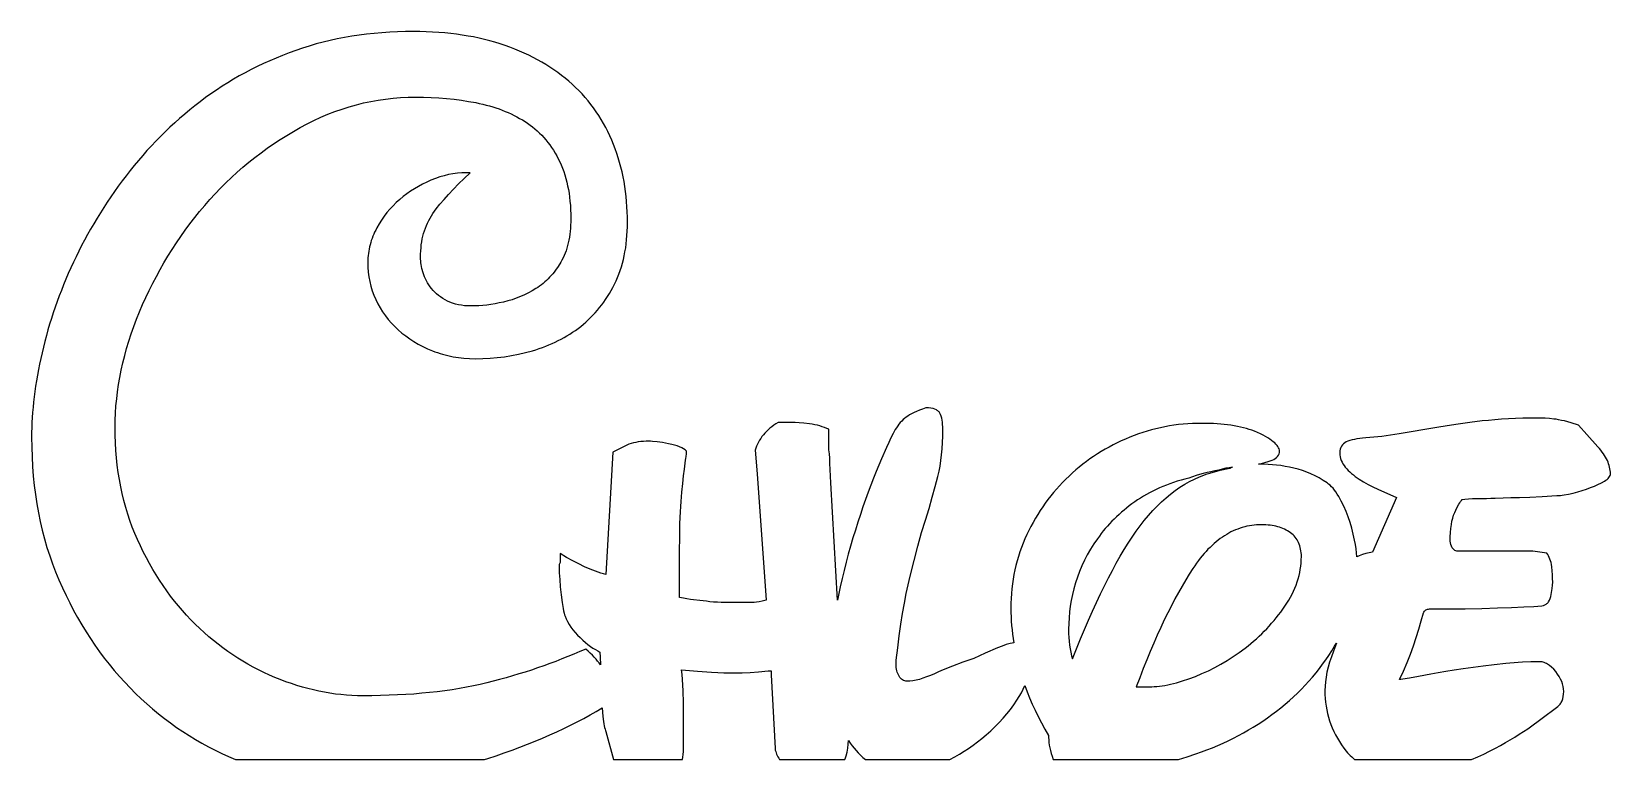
# Model space of a CAD drawing. Extents: x 32 to 211, y 10 to 93.
import ezdxf

# ---------------------------------------------------------------- set-up
doc = ezdxf.new("R2010")
doc.units = 0
doc.layers.add('CAMADA_1', color=18, linetype='CONTINUOUS')

msp = doc.modelspace()

# ---------------------------------------------------------------- linework, layer by layer
at = {"layer": 'CAMADA_1'}
for points in [[(54.88, 9.73), (83.22, 9.73), (83.58, 9.84), (84.53, 10.15), (85.45, 10.47), (86.36, 10.8), (87.25, 11.13), (88.13, 11.47), (88.99, 11.81), (89.83, 12.16), (90.65, 12.52), (91.46, 12.88), (92.25, 13.25), (93.02, 13.63), (93.78, 14.01), (94.52, 14.4), (95.24, 14.79), (95.94, 15.19), (96.63, 15.6), (96.7, 14.6), (96.77, 14.03), (96.8, 13.78), (96.85, 13.55), (96.89, 13.35), (96.94, 13.18), (96.99, 13.03), (97.04, 12.9), (97.92, 9.73), (105.76, 9.73), (105.81, 9.99), (105.85, 10.29), (105.87, 10.62), (105.88, 10.97), (105.88, 14.83), (105.86, 16.18), (105.82, 17.54), (105.79, 18.2), (105.75, 18.82), (105.71, 19.39), (105.65, 19.92), (107.47, 19.77), (109.08, 19.67), (109.8, 19.63), (110.47, 19.6), (111.09, 19.59), (111.66, 19.58), (112.56, 19.6), (113.47, 19.64), (114.43, 19.71), (115.51, 19.81), (115.85, 19.81), (115.85, 19.36), (116.3, 10.97), (116.33, 10.8), (116.37, 10.63), (116.42, 10.47), (116.48, 10.31), (116.55, 10.16), (116.63, 10.01), (116.72, 9.87), (116.82, 9.73), (124.26, 9.73), (124.33, 9.92), (124.39, 10.12), (124.49, 10.55), (124.57, 11), (124.62, 11.48), (124.66, 11.9), (124.85, 11.59), (125.07, 11.29), (125.29, 11), (125.53, 10.73), (125.78, 10.46), (126.04, 10.2), (126.31, 9.96), (126.6, 9.73), (136.21, 9.73), (136.76, 10.02), (137.3, 10.33), (137.82, 10.65), (138.34, 10.99), (138.85, 11.35), (139.36, 11.73), (139.85, 12.12), (140.33, 12.52), (140.85, 12.98), (141.34, 13.45), (141.81, 13.93), (142.26, 14.42), (142.69, 14.92), (143.09, 15.43), (143.48, 15.95), (143.84, 16.49), (144.11, 16.91), (144.35, 17.32), (144.56, 17.73), (144.74, 18.14), (145, 17.44), (145.28, 16.74), (145.59, 16.03), (145.92, 15.32), (146.27, 14.61), (146.64, 13.89), (147.03, 13.17), (147.45, 12.45), (147.45, 12.22), (147.46, 11.95), (147.48, 11.66), (147.52, 11.37), (147.58, 11.06), (147.66, 10.75), (147.75, 10.42), (147.85, 10.08), (147.98, 9.73), (162.22, 9.73), (162.72, 9.87), (163.22, 10.02), (164.21, 10.35), (164.85, 10.58), (165.47, 10.81), (166.09, 11.06), (166.7, 11.31), (167.3, 11.58), (167.89, 11.86), (168.48, 12.15), (169.06, 12.45), (169.63, 12.76), (170.19, 13.08), (170.74, 13.41), (171.29, 13.75), (171.82, 14.1), (172.35, 14.46), (172.87, 14.84), (173.39, 15.22), (173.89, 15.62), (174.38, 16.02), (174.86, 16.43), (175.33, 16.85), (175.79, 17.28), (176.23, 17.72), (176.66, 18.17), (177.08, 18.63), (177.49, 19.1), (177.89, 19.58), (178.27, 20.07), (178.64, 20.56), (179.01, 21.07), (179.35, 21.58), (179.69, 22.11), (180.01, 22.64), (180.21, 22.98), (179.87, 22.05), (179.64, 21.43), (179.44, 20.82), (179.28, 20.23), (179.14, 19.66), (179.04, 19.11), (178.96, 18.58), (178.92, 18.07), (178.9, 17.58), (178.91, 17.13), (178.94, 16.68), (178.98, 16.25), (179.04, 15.81), (179.11, 15.38), (179.21, 14.96), (179.31, 14.54), (179.44, 14.13), (179.58, 13.72), (179.74, 13.32), (179.92, 12.92), (180.11, 12.53), (180.32, 12.14), (180.55, 11.76), (180.79, 11.38), (181.06, 11.01), (181.33, 10.66), (181.48, 10.49), (181.63, 10.32), (181.79, 10.17), (181.95, 10.01), (182.12, 9.87), (182.29, 9.73), (195.6, 9.73), (196.3, 10.02), (196.99, 10.34), (197.66, 10.67), (198.33, 11.01), (198.9, 11.32), (199.46, 11.64), (200, 11.95), (200.52, 12.27), (201.03, 12.59), (201.52, 12.91), (202, 13.23), (202.46, 13.56), (203.33, 14.19), (204.1, 14.76), (204.8, 15.29), (205.41, 15.77), (205.49, 15.83), (205.57, 15.89), (205.64, 15.97), (205.7, 16.04), (205.77, 16.13), (205.82, 16.22), (205.92, 16.42), (205.99, 16.64), (206.04, 16.89), (206.08, 17.17), (206.09, 17.47), (206.07, 17.75), (206.03, 18.03), (205.96, 18.32), (205.86, 18.6), (205.73, 18.88), (205.58, 19.17), (205.39, 19.45), (205.18, 19.73), (204.95, 20), (204.72, 20.23), (204.48, 20.42), (204.37, 20.51), (204.25, 20.58), (204.13, 20.65), (204, 20.71), (203.88, 20.75), (203.76, 20.79), (203.63, 20.83), (203.51, 20.85), (203.38, 20.86), (203.25, 20.86), (202.33, 20.85), (201.39, 20.81), (200.91, 20.78), (200.44, 20.74), (199.97, 20.69), (199.52, 20.64), (198.19, 20.5), (196.94, 20.35), (195.77, 20.21), (194.66, 20.06), (193.63, 19.91), (192.67, 19.76), (191.78, 19.6), (190.97, 19.45), (189.57, 19.18), (188.52, 18.98), (187.79, 18.87), (187.55, 18.84), (187.4, 18.83), (187.84, 19.79), (188.25, 20.75), (188.63, 21.71), (188.98, 22.68), (189.31, 23.63), (189.61, 24.57), (189.88, 25.5), (190.12, 26.41), (190.18, 26.52), (190.24, 26.61), (190.32, 26.69), (190.4, 26.75), (190.49, 26.8), (190.58, 26.84), (190.69, 26.86), (190.8, 26.87), (192.89, 26.88), (194.89, 26.9), (196.77, 26.93), (198.55, 26.98), (200.16, 27.04), (201.54, 27.09), (202.69, 27.15), (203.59, 27.21), (203.78, 27.25), (203.87, 27.28), (203.96, 27.32), (204.03, 27.36), (204.11, 27.41), (204.18, 27.47), (204.25, 27.53), (204.31, 27.6), (204.36, 27.68), (204.47, 27.86), (204.55, 28.06), (204.61, 28.28), (204.71, 28.75), (204.78, 29.18), (204.83, 29.57), (204.84, 29.93), (204.83, 30.33), (204.81, 30.76), (204.78, 31.21), (204.73, 31.68), (204.69, 31.92), (204.65, 32.14), (204.59, 32.35), (204.53, 32.55), (204.45, 32.73), (204.37, 32.9), (204.27, 33.06), (204.16, 33.21), (202.58, 33.44), (194.19, 33.44), (194.06, 33.44), (193.93, 33.46), (193.82, 33.49), (193.71, 33.54), (193.62, 33.59), (193.54, 33.66), (193.46, 33.74), (193.4, 33.83), (193.3, 34.03), (193.23, 34.22), (193.19, 34.4), (193.17, 34.57), (193.18, 35.09), (193.21, 35.58), (193.25, 36.04), (193.3, 36.47), (193.37, 36.86), (193.46, 37.22), (193.56, 37.56), (193.68, 37.85), (193.93, 38.37), (194.15, 38.79), (194.25, 38.96), (194.35, 39.11), (194.45, 39.23), (194.53, 39.33), (194.85, 39.38), (195.24, 39.41), (195.7, 39.43), (196.23, 39.44), (197.31, 39.45), (197.8, 39.47), (198.27, 39.5), (199.18, 39.54), (200.08, 39.55), (201.07, 39.57), (202.24, 39.61), (203.62, 39.68), (205.29, 39.78), (205.5, 39.78), (205.71, 39.8), (205.93, 39.82), (206.16, 39.85), (206.64, 39.94), (207.16, 40.06), (207.69, 40.21), (208.2, 40.36), (208.68, 40.52), (209.14, 40.69), (209.58, 40.86), (209.99, 41.04), (210.38, 41.23), (210.73, 41.42), (210.89, 41.52), (211.03, 41.62), (211.14, 41.73), (211.24, 41.83), (211.31, 41.94), (211.37, 42.05), (211.4, 42.16), (211.41, 42.27), (211.4, 42.46), (211.39, 42.64), (211.36, 42.83), (211.32, 43.02), (211.27, 43.2), (211.21, 43.39), (211.14, 43.58), (211.06, 43.77), (210.96, 43.96), (210.86, 44.16), (210.74, 44.35), (210.61, 44.54), (210.48, 44.74), (210.33, 44.94), (210.17, 45.13), (209.99, 45.33), (208.73, 46.75), (207.79, 47.82), (206.93, 48.08), (206.17, 48.28), (205.83, 48.35), (205.51, 48.42), (205.22, 48.47), (204.95, 48.5), (204.46, 48.55), (203.99, 48.59), (203.55, 48.61), (203.14, 48.61), (202.27, 48.61), (201.43, 48.59), (200.6, 48.57), (199.8, 48.53), (199.02, 48.48), (198.26, 48.42), (197.52, 48.35), (196.8, 48.28), (195.41, 48.1), (194.09, 47.92), (192.84, 47.73), (191.65, 47.54), (187.34, 46.8), (186.36, 46.65), (185.4, 46.52), (184.46, 46.42), (183.55, 46.35), (183.19, 46.32), (182.86, 46.28), (182.55, 46.23), (182.26, 46.18), (181.99, 46.12), (181.75, 46.05), (181.53, 45.98), (181.34, 45.9), (181.17, 45.8), (181.02, 45.69), (180.89, 45.56), (180.79, 45.42), (180.71, 45.25), (180.65, 45.07), (180.61, 44.87), (180.6, 44.65), (180.61, 44.43), (180.64, 44.21), (180.69, 43.99), (180.76, 43.79), (180.85, 43.58), (180.95, 43.39), (181.08, 43.19), (181.22, 43.01), (181.39, 42.83), (181.56, 42.65), (181.74, 42.47), (181.93, 42.3), (182.14, 42.13), (182.35, 41.97), (182.58, 41.81), (182.81, 41.65), (183.3, 41.34), (183.82, 41.05), (184.35, 40.78), (184.91, 40.52), (187.06, 39.55), (184.34, 33.32), (183.95, 33.26), (183.56, 33.17), (183.18, 33.06), (182.81, 32.93), (182.54, 32.82), (182.5, 33.27), (182.45, 33.73), (182.37, 34.21), (182.28, 34.7), (182.13, 35.4), (181.95, 36.08), (181.76, 36.73), (181.54, 37.36), (181.31, 37.98), (181.05, 38.57), (180.77, 39.14), (180.47, 39.69), (180.31, 39.95), (180.15, 40.19), (179.99, 40.41), (179.83, 40.61), (179.67, 40.79), (179.5, 40.95), (179.33, 41.09), (179.17, 41.22), (178.71, 41.51), (178.25, 41.79), (177.78, 42.04), (177.31, 42.26), (176.83, 42.46), (176.35, 42.64), (175.86, 42.79), (175.37, 42.91), (174.88, 43.02), (174.38, 43.11), (173.89, 43.19), (173.4, 43.25), (172.92, 43.3), (172.43, 43.34), (171.95, 43.36), (171.46, 43.37), (171.35, 43.37), (171.7, 43.44), (172.07, 43.54), (172.46, 43.67), (172.88, 43.82), (173.08, 43.91), (173.25, 44.01), (173.4, 44.12), (173.52, 44.25), (173.61, 44.38), (173.68, 44.52), (173.72, 44.68), (173.73, 44.84), (173.72, 44.97), (173.68, 45.1), (173.63, 45.23), (173.55, 45.36), (173.45, 45.5), (173.33, 45.64), (173.19, 45.78), (173.02, 45.92), (172.83, 46.06), (172.62, 46.2), (172.39, 46.35), (172.14, 46.5), (171.86, 46.65), (171.56, 46.8), (171.24, 46.95), (170.9, 47.11), (170.59, 47.22), (170.28, 47.32), (169.96, 47.41), (169.63, 47.5), (169.29, 47.58), (168.94, 47.66), (168.58, 47.72), (168.21, 47.79), (167.83, 47.84), (167.44, 47.88), (167.04, 47.92), (166.63, 47.96), (166.21, 47.98), (165.78, 48), (164.89, 48.01), (164.36, 48.01), (163.82, 47.99), (163.29, 47.96), (162.77, 47.91), (162.24, 47.86), (161.72, 47.79), (161.2, 47.71), (160.69, 47.62), (160.18, 47.51), (159.67, 47.39), (159.16, 47.26), (158.66, 47.12), (158.16, 46.96), (157.67, 46.8), (157.17, 46.62), (156.68, 46.43), (156.2, 46.22), (155.72, 46.01), (155.25, 45.79), (154.78, 45.56), (154.33, 45.31), (153.88, 45.06), (153.44, 44.8), (153, 44.53), (152.57, 44.25), (152.15, 43.96), (151.74, 43.66), (151.33, 43.35), (150.93, 43.03), (150.54, 42.7), (150.15, 42.36), (149.77, 42.01), (149.4, 41.65), (149.04, 41.28), (148.69, 40.91), (148.35, 40.53), (148.01, 40.14), (147.69, 39.74), (147.37, 39.34), (147.07, 38.92), (146.77, 38.5), (146.49, 38.07), (146.21, 37.63), (145.94, 37.19), (145.68, 36.73), (145.43, 36.27), (145.19, 35.8), (144.96, 35.33), (144.74, 34.84), (144.53, 34.35), (144.34, 33.86), (144.17, 33.36), (144, 32.85), (143.85, 32.34), (143.72, 31.83), (143.6, 31.31), (143.49, 30.78), (143.4, 30.25), (143.32, 29.71), (143.26, 29.17), (143.21, 28.62), (143.18, 28.07), (143.15, 27.51), (143.15, 26.94), (143.15, 26.46), (143.17, 25.97), (143.19, 25.49), (143.23, 24.99), (143.28, 24.5), (143.33, 24.01), (143.4, 23.51), (143.48, 23.01), (143.28, 22.97), (143.07, 22.93), (142.63, 22.8), (142.15, 22.64), (141.63, 22.43), (140.22, 21.82), (138.92, 21.24), (137.66, 20.79), (136.5, 20.35), (135.42, 19.92), (134.92, 19.7), (134.44, 19.49), (133.98, 19.29), (133.55, 19.12), (133.13, 18.97), (132.73, 18.85), (132.35, 18.76), (131.99, 18.69), (131.65, 18.65), (131.33, 18.64), (131.19, 18.65), (131.06, 18.67), (130.93, 18.72), (130.82, 18.78), (130.71, 18.86), (130.61, 18.96), (130.51, 19.07), (130.42, 19.2), (130.34, 19.35), (130.27, 19.5), (130.21, 19.66), (130.17, 19.83), (130.13, 20), (130.1, 20.18), (130.09, 20.37), (130.08, 20.56), (130.08, 21.02), (130.26, 22.45), (130.44, 23.82), (130.62, 25.12), (130.82, 26.35), (131.02, 27.52), (131.23, 28.61), (131.44, 29.63), (131.67, 30.59), (132.12, 32.37), (132.56, 34.03), (132.99, 35.57), (133.42, 36.99), (133.83, 38.32), (134.2, 39.59), (134.54, 40.81), (134.84, 41.97), (134.97, 42.55), (135.09, 43.15), (135.18, 43.78), (135.26, 44.43), (135.33, 45.11), (135.37, 45.81), (135.4, 46.54), (135.41, 47.29), (135.4, 47.6), (135.38, 47.88), (135.36, 48.14), (135.32, 48.38), (135.27, 48.61), (135.21, 48.81), (135.15, 49), (135.07, 49.16), (135.02, 49.24), (134.97, 49.31), (134.91, 49.37), (134.84, 49.44), (134.76, 49.49), (134.68, 49.54), (134.5, 49.63), (134.29, 49.7), (134.05, 49.75), (133.78, 49.78), (133.48, 49.79), (133.1, 49.64), (132.74, 49.51), (132.42, 49.37), (132.12, 49.23), (131.85, 49.1), (131.61, 48.97), (131.4, 48.84), (131.21, 48.71), (131.05, 48.58), (130.88, 48.43), (130.72, 48.27), (130.56, 48.1), (130.41, 47.92), (130.26, 47.72), (130.11, 47.51), (129.97, 47.29), (129.74, 46.85), (129.49, 46.36), (129.24, 45.83), (128.98, 45.26), (128.42, 43.98), (127.82, 42.54), (127.51, 41.76), (127.2, 40.97), (126.9, 40.16), (126.6, 39.34), (126.3, 38.49), (126.01, 37.63), (125.72, 36.75), (125.44, 35.85), (125.16, 34.95), (124.89, 34.03), (124.64, 33.11), (124.39, 32.19), (124.15, 31.26), (123.93, 30.32), (123.72, 29.38), (123.51, 28.44), (123.4, 27.87), (122.64, 41.22), (122.63, 41.99), (122.59, 42.74), (122.54, 43.44), (122.53, 44.05), (122.48, 44.54), (122.44, 45.01), (122.42, 45.45), (122.42, 45.86), (122.42, 47.33), (122.18, 47.44), (121.94, 47.54), (121.68, 47.63), (121.41, 47.71), (121.13, 47.79), (120.83, 47.85), (120.53, 47.91), (120.21, 47.96), (119.59, 48.03), (119.06, 48.08), (118.6, 48.11), (118.22, 48.12), (116.64, 48.12), (116.39, 47.97), (116.15, 47.8), (115.93, 47.63), (115.71, 47.46), (115.51, 47.28), (115.32, 47.09), (115.14, 46.9), (114.97, 46.71), (114.81, 46.51), (114.67, 46.3), (114.53, 46.09), (114.41, 45.87), (114.3, 45.65), (114.2, 45.42), (114.11, 45.19), (114.03, 44.95), (114.26, 42.24), (115.28, 27.85), (114.85, 27.75), (114.49, 27.68), (114.18, 27.64), (113.92, 27.62), (110.18, 27.62), (109.74, 27.63), (109.3, 27.65), (108.89, 27.69), (108.48, 27.74), (107.72, 27.84), (107.01, 27.91), (106.66, 27.95), (106.27, 28.01), (105.86, 28.09), (105.43, 28.19), (105.43, 33.4), (105.44, 35.07), (105.47, 36.59), (105.52, 37.93), (105.56, 38.55), (105.6, 39.12), (105.68, 40.18), (105.78, 41.15), (105.88, 42.02), (105.99, 42.8), (106.11, 43.82), (106.15, 44.01), (106.19, 44.25), (106.21, 44.52), (106.22, 44.84), (106.06, 44.98), (105.88, 45.11), (105.67, 45.23), (105.43, 45.34), (105.16, 45.44), (104.86, 45.53), (104.53, 45.61), (104.18, 45.69), (103.49, 45.81), (102.88, 45.9), (102.35, 45.96), (102.12, 45.97), (101.91, 45.97), (101.61, 45.97), (101.31, 45.95), (101.01, 45.93), (100.72, 45.89), (100.45, 45.84), (100.17, 45.78), (99.91, 45.71), (99.65, 45.63), (97.84, 44.73), (97.04, 30.8), (96.76, 30.87), (96.47, 30.96), (96.17, 31.05), (95.87, 31.16), (95.25, 31.4), (94.61, 31.67), (93.95, 31.99), (93.26, 32.35), (92.56, 32.74), (91.83, 33.17), (91.83, 32.15), (91.72, 31.93), (91.72, 31.7), (91.73, 30.99), (91.78, 30.21), (91.85, 29.38), (91.95, 28.47), (92.06, 27.62), (92.17, 26.93), (92.23, 26.65), (92.29, 26.4), (92.34, 26.2), (92.4, 26.04), (92.53, 25.73), (92.68, 25.42), (92.85, 25.11), (93.05, 24.81), (93.28, 24.5), (93.53, 24.2), (93.8, 23.9), (94.1, 23.6), (94.41, 23.32), (94.71, 23.05), (95, 22.81), (95.29, 22.6), (95.57, 22.4), (95.84, 22.23), (96.11, 22.09), (96.36, 21.96), (96.37, 21.36), (96.41, 20.5), (96.26, 20.72), (96.1, 20.93), (95.92, 21.16), (95.72, 21.38), (95.5, 21.61), (95.26, 21.83), (95.01, 22.07), (94.74, 22.3), (94.07, 22.01), (93.4, 21.72), (92.72, 21.44), (92.04, 21.17), (91.35, 20.9), (90.66, 20.64), (89.96, 20.39), (89.26, 20.15), (88.55, 19.91), (87.84, 19.68), (87.12, 19.46), (86.4, 19.24), (85.68, 19.03), (84.94, 18.83), (84.21, 18.64), (83.47, 18.45), (82.72, 18.27), (81.95, 18.1), (81.16, 17.95), (80.36, 17.8), (79.54, 17.67), (78.7, 17.55), (77.84, 17.44), (76.97, 17.34), (76.08, 17.26), (75.17, 17.18), (74.25, 17.12), (73.31, 17.07), (72.35, 17.03), (71.37, 17), (70.38, 16.98), (69.37, 16.98), (68.74, 16.98), (68.12, 17.01), (67.5, 17.05), (66.87, 17.11), (66.25, 17.18), (65.62, 17.27), (64.99, 17.38), (64.37, 17.5), (63.74, 17.64), (63.11, 17.79), (62.49, 17.97), (61.86, 18.15), (61.23, 18.36), (60.6, 18.58), (59.97, 18.82), (59.34, 19.07), (58.72, 19.34), (58.1, 19.62), (57.49, 19.92), (56.89, 20.24), (56.29, 20.56), (55.71, 20.91), (55.13, 21.26), (54.56, 21.63), (53.99, 22.02), (53.44, 22.42), (52.89, 22.84), (52.36, 23.27), (51.82, 23.71), (51.3, 24.17), (50.79, 24.64), (50.28, 25.13), (49.78, 25.63), (49.3, 26.15), (48.83, 26.68), (48.36, 27.22), (47.91, 27.77), (47.47, 28.34), (47.04, 28.92), (46.63, 29.52), (46.22, 30.13), (45.83, 30.75), (45.45, 31.38), (45.08, 32.03), (44.72, 32.69), (44.37, 33.37), (44.04, 34.06), (43.71, 34.76), (43.4, 35.47), (43.11, 36.2), (42.85, 36.93), (42.6, 37.68), (42.37, 38.44), (42.16, 39.21), (41.97, 40), (41.8, 40.79), (41.65, 41.6), (41.52, 42.41), (41.41, 43.24), (41.32, 44.08), (41.25, 44.93), (41.2, 45.8), (41.17, 46.67), (41.16, 47.56), (41.17, 48.37), (41.21, 49.17), (41.26, 49.99), (41.34, 50.8), (41.43, 51.61), (41.55, 52.43), (41.69, 53.25), (41.86, 54.07), (42.04, 54.89), (42.25, 55.72), (42.47, 56.54), (42.72, 57.37), (43, 58.2), (43.29, 59.03), (43.6, 59.86), (43.94, 60.7), (44.29, 61.53), (44.66, 62.35), (45.04, 63.16), (45.44, 63.96), (45.86, 64.75), (46.28, 65.53), (46.72, 66.3), (47.18, 67.07), (47.65, 67.82), (48.14, 68.56), (48.64, 69.3), (49.15, 70.02), (49.68, 70.73), (50.23, 71.44), (50.78, 72.13), (51.36, 72.82), (51.94, 73.49), (52.54, 74.14), (53.15, 74.78), (53.78, 75.41), (54.41, 76.02), (55.06, 76.61), (55.72, 77.19), (56.4, 77.76), (57.08, 78.3), (57.78, 78.84), (58.49, 79.35), (59.21, 79.86), (59.95, 80.34), (60.7, 80.81), (61.46, 81.27), (62.23, 81.71), (63.01, 82.12), (63.8, 82.52), (64.59, 82.88), (65.39, 83.22), (66.19, 83.53), (67, 83.81), (67.81, 84.07), (68.63, 84.3), (69.45, 84.5), (70.28, 84.68), (71.12, 84.82), (71.96, 84.95), (72.8, 85.04), (73.65, 85.11), (74.51, 85.15), (75.37, 85.16), (76.27, 85.15), (77.16, 85.12), (78.03, 85.07), (78.89, 85.01), (79.75, 84.92), (80.58, 84.81), (81.41, 84.68), (82.22, 84.54), (82.62, 84.46), (83.02, 84.37), (83.4, 84.27), (83.78, 84.17), (84.16, 84.06), (84.52, 83.94), (84.88, 83.82), (85.24, 83.69), (85.58, 83.55), (85.93, 83.41), (86.26, 83.25), (86.59, 83.09), (86.91, 82.93), (87.22, 82.75), (87.53, 82.57), (87.83, 82.39), (88.12, 82.19), (88.41, 81.99), (88.69, 81.77), (88.96, 81.55), (89.22, 81.31), (89.48, 81.07), (89.73, 80.82), (89.97, 80.56), (90.2, 80.29), (90.43, 80.01), (90.64, 79.72), (90.85, 79.42), (91.06, 79.12), (91.25, 78.8), (91.44, 78.47), (91.62, 78.14), (91.79, 77.79), (91.95, 77.44), (92.1, 77.07), (92.24, 76.69), (92.37, 76.31), (92.49, 75.91), (92.59, 75.5), (92.68, 75.08), (92.77, 74.65), (92.84, 74.21), (92.9, 73.76), (92.95, 73.3), (92.99, 72.82), (93.02, 72.34), (93.03, 71.85), (93.04, 71.34), (93.03, 70.96), (93.02, 70.6), (93, 70.24), (92.97, 69.88), (92.93, 69.54), (92.88, 69.21), (92.82, 68.88), (92.76, 68.57), (92.68, 68.26), (92.6, 67.96), (92.5, 67.67), (92.4, 67.39), (92.29, 67.12), (92.17, 66.86), (92.04, 66.6), (91.91, 66.36), (91.61, 65.89), (91.3, 65.45), (91.14, 65.24), (90.98, 65.03), (90.81, 64.84), (90.63, 64.65), (90.45, 64.46), (90.27, 64.28), (90.08, 64.11), (89.89, 63.95), (89.69, 63.79), (89.49, 63.64), (89.28, 63.5), (89.07, 63.36), (88.65, 63.1), (88.21, 62.86), (87.76, 62.64), (87.3, 62.44), (86.84, 62.26), (86.37, 62.09), (85.88, 61.95), (85.39, 61.83), (84.9, 61.72), (84.42, 61.63), (83.95, 61.55), (83.48, 61.49), (83.03, 61.44), (82.58, 61.4), (82.14, 61.38), (81.71, 61.38), (81.32, 61.38), (80.95, 61.41), (80.59, 61.46), (80.24, 61.52), (79.91, 61.6), (79.59, 61.69), (79.28, 61.81), (78.99, 61.94), (78.72, 62.09), (78.46, 62.24), (78.21, 62.41), (77.97, 62.58), (77.75, 62.76), (77.55, 62.95), (77.36, 63.15), (77.18, 63.36), (77.02, 63.57), (76.87, 63.79), (76.73, 64.01), (76.6, 64.24), (76.49, 64.46), (76.39, 64.7), (76.3, 64.93), (76.22, 65.17), (76.09, 65.64), (76.05, 65.87), (76.01, 66.09), (75.98, 66.31), (75.95, 66.52), (75.94, 66.72), (75.94, 66.93), (75.94, 67.29), (75.96, 67.65), (75.99, 68), (76.02, 68.34), (76.07, 68.68), (76.13, 69.01), (76.21, 69.33), (76.29, 69.64), (76.38, 69.95), (76.49, 70.25), (76.6, 70.55), (76.73, 70.83), (76.87, 71.11), (77.02, 71.39), (77.18, 71.65), (77.35, 71.91), (77.73, 72.43), (78.15, 72.96), (78.61, 73.52), (79.12, 74.09), (79.67, 74.68), (80.27, 75.29), (80.91, 75.91), (81.6, 76.55), (81.15, 76.55), (80.64, 76.54), (80.13, 76.5), (79.62, 76.43), (79.12, 76.34), (78.62, 76.22), (78.12, 76.08), (77.62, 75.9), (77.12, 75.7), (76.64, 75.48), (76.16, 75.25), (75.69, 74.99), (75.24, 74.73), (74.8, 74.44), (74.37, 74.14), (73.96, 73.83), (73.56, 73.49), (73.17, 73.15), (72.8, 72.78), (72.45, 72.4), (72.11, 72.01), (71.8, 71.6), (71.5, 71.17), (71.22, 70.73), (70.95, 70.27), (70.83, 70.03), (70.71, 69.8), (70.61, 69.56), (70.51, 69.32), (70.41, 69.08), (70.33, 68.84), (70.26, 68.6), (70.19, 68.36), (70.13, 68.11), (70.08, 67.86), (70.03, 67.62), (70, 67.37), (69.97, 67.12), (69.95, 66.87), (69.94, 66.61), (69.93, 66.36), (69.95, 65.8), (69.99, 65.24), (70.06, 64.7), (70.16, 64.16), (70.29, 63.64), (70.44, 63.12), (70.63, 62.61), (70.84, 62.11), (71.08, 61.62), (71.34, 61.15), (71.62, 60.7), (71.93, 60.26), (72.26, 59.83), (72.61, 59.43), (72.99, 59.03), (73.39, 58.66), (73.81, 58.3), (74.25, 57.96), (74.71, 57.63), (75.19, 57.33), (75.68, 57.04), (76.2, 56.77), (76.74, 56.51), (77.29, 56.28), (77.58, 56.17), (77.87, 56.07), (78.16, 55.97), (78.45, 55.88), (78.74, 55.8), (79.04, 55.73), (79.65, 55.6), (80.26, 55.5), (80.88, 55.43), (81.52, 55.39), (82.17, 55.37), (83.01, 55.39), (83.85, 55.43), (84.67, 55.5), (85.49, 55.6), (86.3, 55.73), (87.1, 55.88), (87.89, 56.07), (88.68, 56.28), (89.06, 56.4), (89.45, 56.52), (89.82, 56.65), (90.19, 56.79), (90.55, 56.94), (90.91, 57.09), (91.26, 57.26), (91.61, 57.43), (91.95, 57.6), (92.28, 57.79), (92.61, 57.98), (92.94, 58.18), (93.25, 58.39), (93.57, 58.6), (93.87, 58.82), (94.17, 59.05), (94.47, 59.29), (94.75, 59.54), (95.03, 59.79), (95.3, 60.06), (95.57, 60.33), (95.83, 60.61), (96.08, 60.89), (96.32, 61.19), (96.56, 61.5), (96.79, 61.81), (97.01, 62.13), (97.23, 62.46), (97.44, 62.8), (97.64, 63.15), (97.83, 63.5), (98.02, 63.87), (98.2, 64.24), (98.37, 64.62), (98.52, 65.01), (98.67, 65.41), (98.8, 65.82), (98.92, 66.24), (99.03, 66.66), (99.13, 67.1), (99.21, 67.54), (99.29, 67.99), (99.35, 68.45), (99.4, 68.92), (99.44, 69.4), (99.47, 69.89), (99.49, 70.38), (99.49, 70.89), (99.49, 71.5), (99.47, 72.09), (99.44, 72.69), (99.4, 73.27), (99.34, 73.85), (99.27, 74.42), (99.19, 74.99), (99.1, 75.55), (98.99, 76.1), (98.88, 76.65), (98.75, 77.19), (98.6, 77.72), (98.45, 78.24), (98.28, 78.76), (98.1, 79.28), (97.91, 79.78), (97.7, 80.28), (97.49, 80.77), (97.26, 81.25), (97.02, 81.72), (96.77, 82.18), (96.5, 82.63), (96.23, 83.07), (95.94, 83.5), (95.64, 83.93), (95.33, 84.34), (95.01, 84.75), (94.67, 85.14), (94.32, 85.53), (93.96, 85.91), (93.59, 86.27), (93.21, 86.63), (92.81, 86.98), (92.41, 87.32), (91.99, 87.65), (91.56, 87.97), (91.12, 88.28), (90.67, 88.58), (90.21, 88.87), (89.74, 89.15), (89.26, 89.42), (88.76, 89.69), (88.26, 89.94), (87.74, 90.18), (87.21, 90.41), (86.67, 90.63), (86.12, 90.85), (85.56, 91.05), (84.99, 91.24), (84.41, 91.42), (83.82, 91.59), (83.21, 91.74), (82.6, 91.89), (81.97, 92.02), (81.34, 92.13), (80.69, 92.24), (80.04, 92.33), (79.37, 92.41), (78.69, 92.48), (78, 92.54), (77.3, 92.58), (76.59, 92.61), (75.87, 92.63), (75.14, 92.64), (74.23, 92.63), (73.32, 92.6), (72.43, 92.56), (71.54, 92.5), (70.67, 92.43), (69.8, 92.33), (68.95, 92.22), (68.11, 92.1), (67.27, 91.96), (66.45, 91.8), (65.64, 91.62), (64.83, 91.43), (64.04, 91.22), (63.26, 90.99), (62.48, 90.75), (61.72, 90.48), (60.97, 90.21), (60.23, 89.92), (59.49, 89.62), (58.77, 89.31), (58.06, 88.99), (57.35, 88.66), (56.66, 88.31), (55.97, 87.95), (55.3, 87.58), (54.63, 87.2), (53.98, 86.8), (53.33, 86.4), (52.7, 85.98), (52.07, 85.55), (51.45, 85.11), (50.85, 84.65), (50.25, 84.19), (49.66, 83.71), (49.08, 83.23), (48.51, 82.74), (47.96, 82.25), (47.4, 81.74), (46.86, 81.22), (46.33, 80.7), (45.81, 80.17), (45.29, 79.63), (44.79, 79.08), (44.3, 78.52), (43.81, 77.96), (43.33, 77.39), (42.87, 76.8), (42.41, 76.21), (41.96, 75.62), (41.52, 75.02), (41.09, 74.42), (40.67, 73.81), (40.27, 73.21), (39.87, 72.6), (39.48, 71.99), (39.1, 71.37), (38.73, 70.75), (38.37, 70.13), (38.01, 69.51), (37.67, 68.89), (37.34, 68.26), (37.02, 67.63), (36.71, 66.99), (36.41, 66.36), (36.11, 65.72), (35.83, 65.08), (35.56, 64.44), (35.29, 63.8), (35.04, 63.16), (34.79, 62.52), (34.55, 61.88), (34.33, 61.23), (34.11, 60.59), (33.9, 59.94), (33.7, 59.3), (33.51, 58.65), (33.33, 58), (33.15, 57.35), (32.99, 56.7), (32.84, 56.05), (32.69, 55.4), (32.56, 54.76), (32.43, 54.13), (32.32, 53.5), (32.21, 52.87), (32.11, 52.26), (32.03, 51.64), (31.95, 51.04), (31.88, 50.44), (31.82, 49.85), (31.77, 49.26), (31.72, 48.68), (31.69, 48.11), (31.67, 47.54), (31.65, 46.98), (31.65, 46.42), (31.66, 45.3), (31.7, 44.19), (31.76, 43.09), (31.84, 42.01), (31.95, 40.94), (32.09, 39.89), (32.25, 38.85), (32.43, 37.83), (32.63, 36.82), (32.87, 35.83), (33.12, 34.85), (33.4, 33.88), (33.71, 32.93), (34.03, 32), (34.39, 31.08), (34.76, 30.17), (35.16, 29.28), (35.57, 28.41), (36, 27.55), (36.44, 26.71), (36.89, 25.88), (37.36, 25.07), (37.85, 24.28), (38.35, 23.5), (38.86, 22.74), (39.39, 22), (39.93, 21.27), (40.49, 20.56), (41.06, 19.87), (41.65, 19.19), (42.25, 18.53), (42.86, 17.88), (43.49, 17.25), (44.13, 16.64), (44.78, 16.05), (45.43, 15.48), (46.1, 14.93), (46.78, 14.39), (47.46, 13.88), (48.16, 13.38), (48.86, 12.9), (49.58, 12.44), (50.3, 12), (51.04, 11.57), (51.78, 11.17), (52.54, 10.78), (53.3, 10.42), (54.08, 10.07)], [(165.8, 42.35), (166.99, 42.66), (168.07, 42.91), (168.26, 43), (168.34, 43.02), (168.4, 43.03), (168.01, 42.96), (167.61, 42.89), (167.22, 42.79), (166.82, 42.69), (166.37, 42.6), (165.93, 42.5), (165.49, 42.4), (165.06, 42.29), (164.64, 42.18), (164.23, 42.05), (163.82, 41.92), (163.42, 41.78), (162.97, 41.67), (162.53, 41.54), (162.1, 41.41), (161.68, 41.27), (161.26, 41.13), (160.85, 40.98), (160.46, 40.82), (160.07, 40.65), (159.68, 40.48), (159.31, 40.3), (158.95, 40.11), (158.59, 39.91), (158.24, 39.71), (157.9, 39.5), (157.57, 39.29), (157.25, 39.06), (156.93, 38.84), (156.62, 38.6), (156.32, 38.36), (156.03, 38.12), (155.74, 37.88), (155.46, 37.62), (155.18, 37.37), (154.91, 37.11), (154.65, 36.85), (154.39, 36.58), (154.15, 36.3), (153.9, 36.03), (153.67, 35.75), (153.44, 35.46), (153.22, 35.17), (153, 34.87), (152.59, 34.27), (152.21, 33.67), (151.85, 33.05), (151.53, 32.42), (151.23, 31.79), (150.96, 31.15), (150.72, 30.49), (150.51, 29.83), (150.32, 29.17), (150.16, 28.51), (150.03, 27.84), (149.91, 27.19), (149.83, 26.53), (149.77, 25.87), (149.73, 25.22), (149.72, 24.57), (149.72, 24.09), (149.74, 23.63), (149.78, 23.19), (149.83, 22.75), (149.89, 22.34), (149.97, 21.93), (150.06, 21.54), (150.17, 21.17), (150.62, 22.33), (151.08, 23.45), (151.53, 24.54), (151.98, 25.6), (152.43, 26.63), (152.89, 27.62), (153.34, 28.58), (153.79, 29.51), (154.25, 30.4), (154.7, 31.26), (155.15, 32.09), (155.61, 32.88), (156.06, 33.64), (156.51, 34.37), (156.97, 35.06), (157.42, 35.72), (157.88, 36.35), (158.34, 36.95), (158.82, 37.53), (159.3, 38.07), (159.79, 38.58), (160.3, 39.07), (160.81, 39.53), (161.33, 39.96), (161.85, 40.36), (162.39, 40.73), (162.94, 41.07), (163.49, 41.38), (164.06, 41.67), (164.63, 41.92), (164.92, 42.04), (165.21, 42.15), (165.5, 42.25)], [(171.69, 36.46), (171.41, 36.45), (171.13, 36.44), (170.85, 36.41), (170.58, 36.38), (170.3, 36.34), (170.03, 36.28), (169.77, 36.22), (169.5, 36.15), (169.24, 36.06), (168.98, 35.97), (168.72, 35.87), (168.47, 35.76), (168.21, 35.64), (167.96, 35.5), (167.72, 35.36), (167.47, 35.21), (167.23, 35.05), (166.99, 34.88), (166.75, 34.7), (166.51, 34.51), (166.28, 34.31), (166.05, 34.1), (165.82, 33.88), (165.59, 33.66), (165.37, 33.42), (165.15, 33.17), (164.93, 32.91), (164.71, 32.64), (164.5, 32.37), (164.29, 32.08), (164.08, 31.78), (163.87, 31.48), (163.46, 30.84), (163.05, 30.17), (162.65, 29.48), (162.24, 28.76), (161.83, 28.02), (161.43, 27.24), (161.02, 26.44), (160.62, 25.61), (160.21, 24.76), (159.81, 23.87), (159.41, 22.96), (159.01, 22.02), (158.61, 21.06), (158.21, 20.07), (157.82, 19.04), (157.42, 18), (158.89, 18), (159.18, 18), (159.47, 18.02), (159.77, 18.04), (160.07, 18.07), (160.38, 18.11), (160.69, 18.16), (161.01, 18.22), (161.34, 18.29), (161.67, 18.37), (162.01, 18.46), (162.7, 18.67), (163.42, 18.91), (164.16, 19.19), (164.9, 19.5), (165.64, 19.83), (166.36, 20.2), (167.07, 20.59), (167.78, 21), (168.47, 21.45), (169.15, 21.92), (169.82, 22.41), (170.15, 22.67), (170.47, 22.93), (170.79, 23.2), (171.1, 23.48), (171.41, 23.75), (171.71, 24.04), (172, 24.33), (172.28, 24.62), (172.56, 24.92), (172.84, 25.23), (173.11, 25.54), (173.37, 25.85), (173.62, 26.18), (173.87, 26.5), (174.11, 26.83), (174.35, 27.17), (174.58, 27.51), (174.79, 27.85), (174.99, 28.2), (175.17, 28.54), (175.34, 28.89), (175.49, 29.24), (175.63, 29.59), (175.75, 29.95), (175.86, 30.3), (175.96, 30.66), (176.04, 31.02), (176.1, 31.38), (176.15, 31.74), (176.19, 32.1), (176.21, 32.47), (176.22, 32.83), (176.22, 33.06), (176.2, 33.27), (176.18, 33.48), (176.14, 33.68), (176.1, 33.88), (176.04, 34.07), (175.98, 34.25), (175.91, 34.42), (175.83, 34.59), (175.73, 34.75), (175.63, 34.9), (175.52, 35.04), (175.4, 35.18), (175.27, 35.31), (175.13, 35.44), (174.97, 35.55), (174.82, 35.66), (174.65, 35.76), (174.48, 35.86), (174.3, 35.95), (174.12, 36.03), (173.93, 36.1), (173.73, 36.17), (173.53, 36.23), (173.32, 36.29), (173.11, 36.33), (172.89, 36.37), (172.66, 36.4), (172.43, 36.43), (172.19, 36.44)]]:
    msp.add_lwpolyline(points, close=True, dxfattribs=at)

doc.saveas('drawing.dxf')
